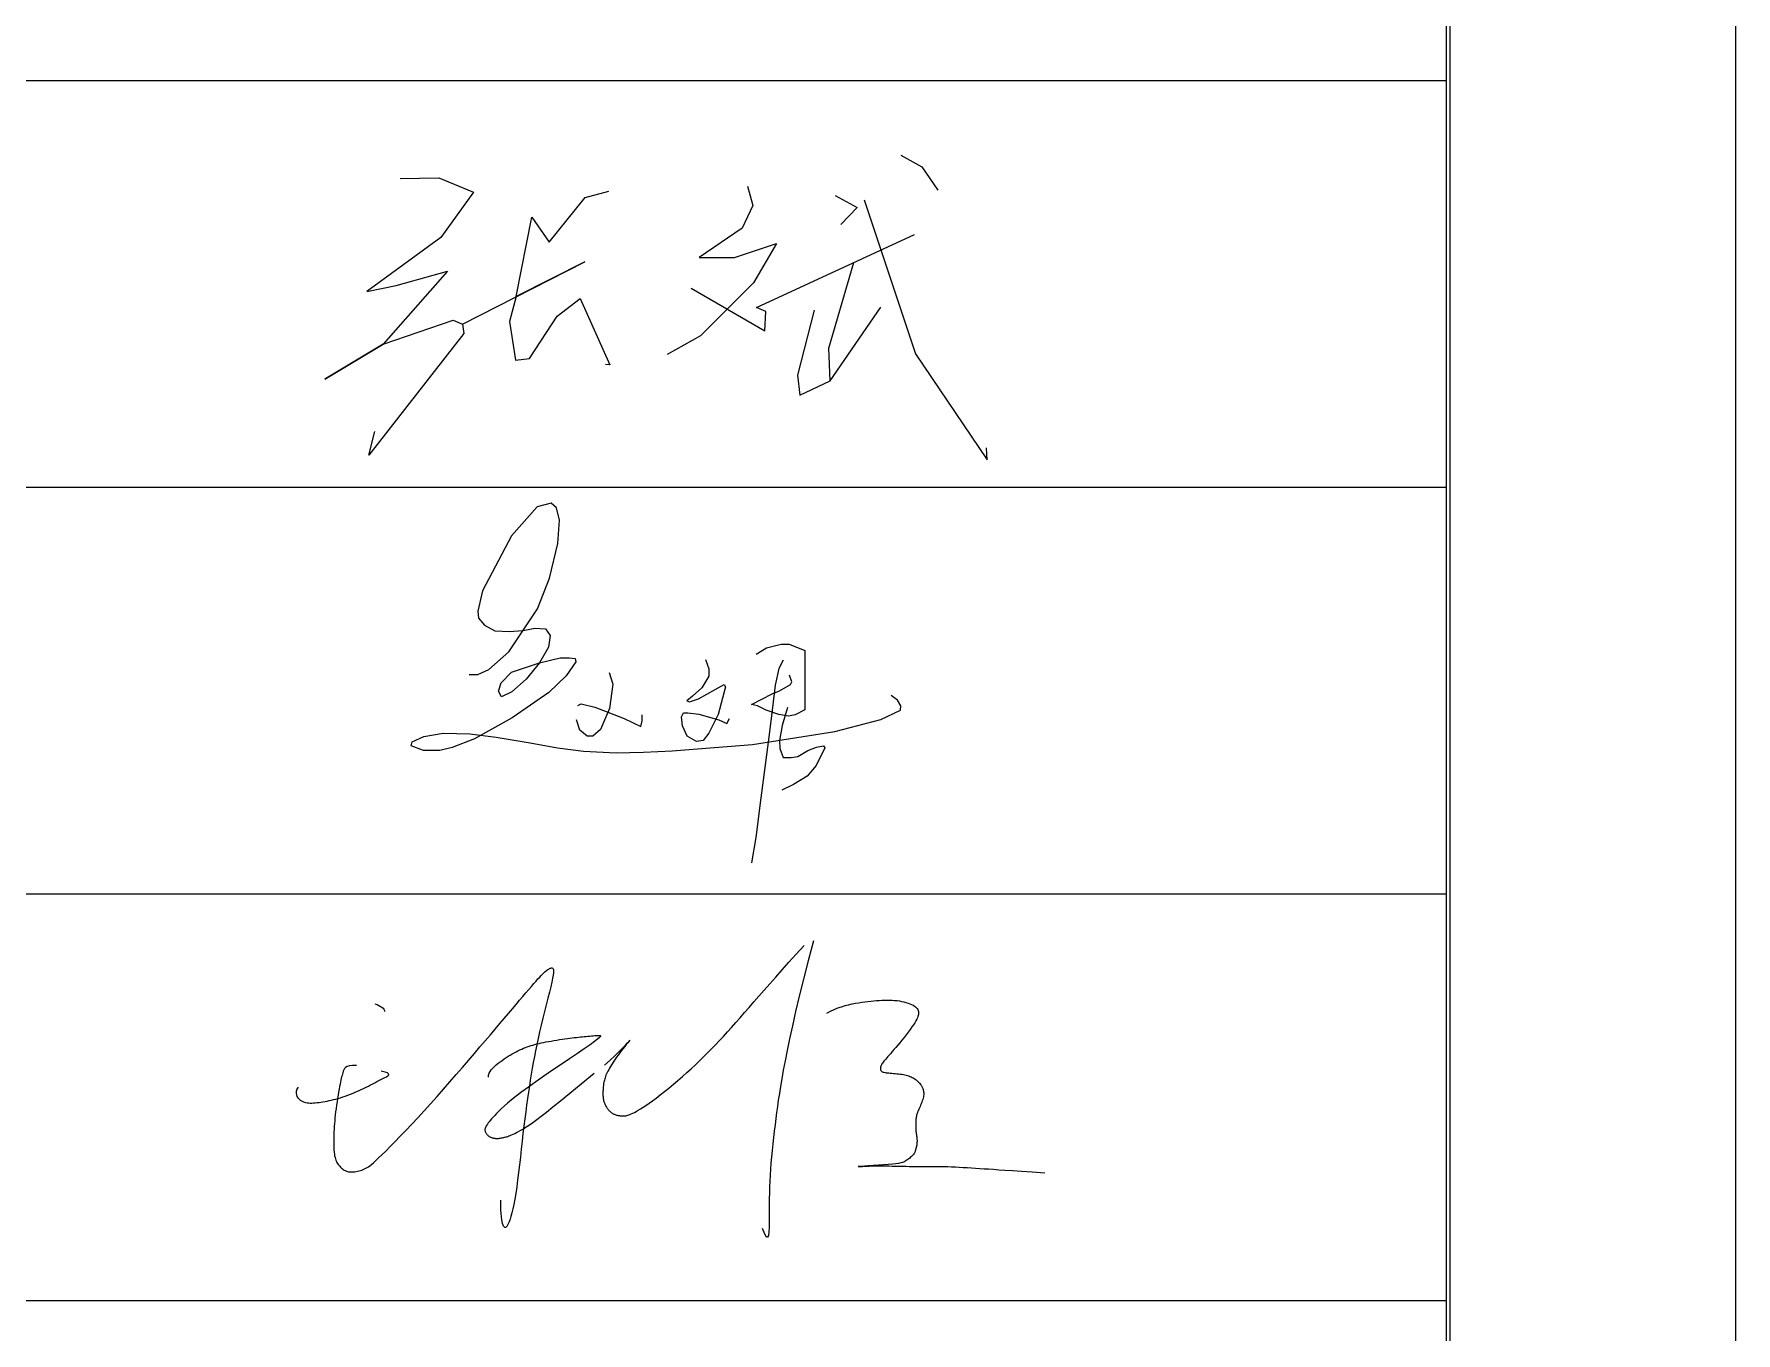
# Model space of a CAD drawing. Header units: millimetres. Extents: x 60 to 14975, y 125 to 10625.
# Drawn here: x 14236 to 14975, y 2758 to 3322 of the extents above; entities that cross this region are included whole.
import ezdxf

# ---------------------------------------------------------------- set-up
doc = ezdxf.new("R2010")
doc.units = ezdxf.units.MM
doc.linetypes.add('XKITLINE00', pattern=[0])
doc.layers.add('DrawingSheet', color=5, linetype='Continuous', lineweight=0)
doc.layers.add('OtherObjectType', color=1, linetype='Continuous', lineweight=0)

# ---------------------------------------------------------------- blocks, each defined once
blk = doc.blocks.new('*A3')
at = {"layer": 'DrawingSheet', "color": 5, "linetype": 'XKITLINE00', "lineweight": 0}
blk.add_line((14975, 125), (14975, 10625), dxfattribs=at)
blk = doc.blocks.new('*A5')
at = {"layer": 'OtherObjectType', "color": 7, "linetype": 'XKITLINE00', "lineweight": 0}
for p, q in [((14975, 125), (14975, 10625)), ((14849.23, 10507.44), (14849.23, 240)), ((14850.77, 10508.72), (14850.77, 241.28)), ((13497.5, 3302.26), (14849.23, 3302.26)), ((14612.43, 3269.72), (14621.66, 3264.78)), ((14395.22, 3259.68), (14412.03, 3259.92)), ((14412.03, 3259.92), (14426.96, 3253.71)), ((14621.66, 3264.78), (14628.63, 3254.59)), ((14426.96, 3253.71), (14412.79, 3234)), ((14459.88, 3232.05), (14475.5, 3251.46)), ((14475.5, 3251.46), (14485.79, 3254.17)), ((14545.89, 3256.3), (14548.23, 3247.85)), ((14584.05, 3252.3), (14593.56, 3247.03)), ((14548.23, 3247.85), (14543.59, 3238.11)), ((14593.56, 3247.03), (14586.49, 3239.63)), ((14596.57, 3250.39), (14618.88, 3183.46)), ((14445.57, 3208.35), (14452.28, 3242.9)), ((14452.28, 3242.9), (14459.88, 3232.05)), ((14543.59, 3238.11), (14525.03, 3225.37)), ((14412.79, 3234), (14380.77, 3210.58)), ((14540.35, 3225.38), (14558.56, 3231.44)), ((14558.56, 3231.44), (14548.49, 3214.29)), ((14549.78, 3203.63), (14618.4, 3235.37)), ((14422.25, 3196.45), (14475.31, 3223.53)), ((14475.31, 3223.53), (14445.57, 3208.35)), ((14525.03, 3225.37), (14540.35, 3225.38)), ((14581.18, 3185.94), (14592.13, 3223.22)), ((14415.7, 3219.45), (14387.73, 3187.71)), ((14393.49, 3213.12), (14415.7, 3219.45)), ((14415.7, 3219.45), (14415.7, 3219.45)), ((14548.49, 3214.29), (14525.51, 3191.28)), ((14380.77, 3210.58), (14393.49, 3213.12)), ((14445.57, 3208.35), (14442.69, 3197.55)), ((14463.27, 3199.84), (14473.32, 3207.56)), ((14473.32, 3207.56), (14486.2, 3178.75)), ((14521.52, 3212.08), (14553.45, 3193.52)), ((14451.26, 3181.55), (14463.27, 3199.84)), ((14553.91, 3201.91), (14549.78, 3203.63)), ((14553.45, 3193.52), (14553.91, 3201.91)), ((14574.89, 3202.42), (14567.58, 3174.22)), ((14581.76, 3171.84), (14603.83, 3203.8)), ((14422.83, 3192.29), (14381.56, 3139.48)), ((14387.73, 3187.71), (14418.16, 3198.15)), ((14418.16, 3198.15), (14422.25, 3196.45)), ((14422.25, 3196.45), (14422.83, 3192.29)), ((14442.69, 3197.55), (14445.18, 3180.77)), ((14387.73, 3187.71), (14362.5, 3172.48)), ((14362.5, 3172.48), (14387.73, 3187.71)), ((14525.51, 3191.28), (14511.06, 3183.21)), ((14581.76, 3171.84), (14581.18, 3185.94)), ((14445.18, 3180.77), (14451.26, 3181.55)), ((14486.2, 3178.75), (14484.28, 3178.93)), ((14618.88, 3183.46), (14650, 3137.5)), ((14567.58, 3174.22), (14568.67, 3165.62)), ((14568.67, 3165.62), (14581.76, 3171.84)), ((14381.56, 3139.48), (14384.12, 3149.75)), ((14650, 3137.5), (14649.65, 3142.71)), ((13497.5, 3125.68), (14849.23, 3125.68)), ((14460.77, 3118.74), (14454.67, 3117.14)), ((14463.04, 3116.7), (14460.77, 3118.74)), ((14454.67, 3117.14), (14443.57, 3104.45)), ((14464.34, 3111.35), (14463.04, 3116.7)), ((14463.65, 3101.21), (14464.34, 3111.35)), ((14443.57, 3104.45), (14430.91, 3080.66)), ((14460.02, 3086.07), (14463.65, 3101.21)), ((14430.91, 3080.66), (14428.9, 3071.79)), ((14454.74, 3072.79), (14460.02, 3086.07)), ((14428.9, 3071.79), (14429.15, 3068.7)), ((14429.15, 3068.7), (14431.82, 3065.72)), ((14442.41, 3054.1), (14454.74, 3072.79)), ((14431.82, 3065.72), (14436.32, 3063.32)), ((14436.32, 3063.32), (14442.52, 3062.99)), ((14442.52, 3062.99), (14448.57, 3063.45)), ((14448.57, 3063.45), (14453.66, 3064.44)), ((14453.66, 3064.44), (14458.19, 3064.12)), ((14458.19, 3064.12), (14460.31, 3061.3)), ((14460.31, 3061.3), (14459.6, 3056.11)), ((14433.71, 3046.44), (14442.41, 3054.1)), ((14459.6, 3056.11), (14455.63, 3049.44)), ((14455.63, 3049.44), (14464.59, 3051.53)), ((14464.59, 3051.53), (14468.48, 3051.53)), ((14468.48, 3051.53), (14471.1, 3051.26)), ((14471.1, 3051.26), (14471.37, 3049.78)), ((14549.7, 3053.19), (14554.24, 3055.89)), ((14554.24, 3055.89), (14560.49, 3057.5)), ((14560.49, 3057.5), (14564.02, 3057.5)), ((14564.02, 3057.5), (14570.8, 3054.67)), ((14570.8, 3054.67), (14570.8, 3028.9)), ((14425.11, 3044.27), (14428.84, 3044.37)), ((14428.84, 3044.37), (14433.71, 3046.44)), ((14439.02, 3040.68), (14443.48, 3045.39)), ((14443.48, 3045.39), (14455.63, 3049.44)), ((14455.63, 3049.44), (14449.83, 3042.35)), ((14467.21, 3043.66), (14459.72, 3036.51)), ((14471.37, 3049.78), (14467.21, 3043.66)), ((14485.84, 3045.12), (14487.52, 3040.17)), ((14527.66, 3050.81), (14529.21, 3046.72)), ((14529.21, 3046.72), (14529.21, 3043.52)), ((14559.58, 3046.93), (14557.99, 3039.67)), ((14561.43, 3050.52), (14559.58, 3046.93)), ((14565.18, 3041.15), (14564.2, 3043.98)), ((14437.84, 3037.03), (14439.02, 3040.68)), ((14439.1, 3034.62), (14437.84, 3037.03)), ((14443.65, 3036.76), (14439.1, 3034.62)), ((14449.83, 3042.35), (14443.65, 3036.76)), ((14459.72, 3036.51), (14443.74, 3025.56)), ((14487.52, 3040.17), (14486.05, 3029.49)), ((14526.1, 3038.57), (14522.05, 3034.85)), ((14524.67, 3033.8), (14531.84, 3037.74)), ((14529.21, 3043.52), (14526.1, 3038.57)), ((14531.84, 3037.74), (14535.83, 3039.95)), ((14536.46, 3038.93), (14533.27, 3026.9)), ((14535.83, 3039.95), (14536.46, 3038.93)), ((14557.99, 3039.67), (14556.19, 3025.23)), ((14556.59, 3035.95), (14559.88, 3037.25)), ((14559.88, 3037.25), (14564.67, 3039.97)), ((14564.67, 3039.97), (14565.18, 3041.15)), ((14472.27, 3030.84), (14473.78, 3031.52)), ((14473.78, 3031.52), (14479.62, 3030.2)), ((14479.62, 3030.2), (14485.37, 3027.93)), ((14486.05, 3029.49), (14482.1, 3020.48)), ((14522.05, 3034.85), (14519.64, 3032.92)), ((14519.64, 3032.92), (14520.73, 3032.44)), ((14520.73, 3032.44), (14524.67, 3033.8)), ((14547.72, 3031.24), (14556.59, 3035.95)), ((14550.33, 3030.72), (14547.72, 3031.24)), ((14553.98, 3028.87), (14550.33, 3030.72)), ((14563.3, 3030.04), (14561.03, 3022.22)), ((14570.8, 3028.9), (14566.6, 3026.78)), ((14611.05, 3033.13), (14608.23, 3035.17)), ((14612.5, 3030.76), (14611.05, 3033.13)), ((14612.29, 3028.83), (14612.5, 3030.76)), ((14443.74, 3025.56), (14427.51, 3016.41)), ((14473.11, 3020.12), (14471.73, 3024.62)), ((14485.37, 3027.93), (14492.35, 3025.26)), ((14492.35, 3025.26), (14499.62, 3021.79)), ((14499.62, 3021.79), (14500.16, 3024.18)), ((14500.16, 3024.18), (14500.16, 3026.77)), ((14517.35, 3026), (14518.2, 3027.71)), ((14517.66, 3022.08), (14517.35, 3026)), ((14519.82, 3017.58), (14517.66, 3022.08)), ((14518.2, 3027.71), (14520.03, 3027.71)), ((14520.03, 3027.71), (14524.75, 3027.1)), ((14524.75, 3027.1), (14533.53, 3024.64)), ((14533.27, 3026.9), (14529.21, 3018.79)), ((14533.53, 3024.64), (14537.03, 3023.05)), ((14537.03, 3023.05), (14538.1, 3025.19)), ((14559.6, 3027.01), (14553.98, 3028.87)), ((14556.19, 3025.23), (14554.94, 3014.89)), ((14563.72, 3026.24), (14559.6, 3027.01)), ((14561.03, 3022.22), (14559.88, 3015.67)), ((14566.6, 3026.78), (14563.72, 3026.24)), ((14583.8, 3019.52), (14603.75, 3024.74)), ((14603.75, 3024.74), (14612.29, 3028.83)), ((14400, 3013.4), (14400.37, 3015.08)), ((14400.37, 3015.08), (14405.42, 3017.38)), ((14405.42, 3017.38), (14413.84, 3018.87)), ((14413.84, 3018.87), (14425.4, 3018.56)), ((14427.51, 3016.41), (14417.71, 3012.58)), ((14425.4, 3018.56), (14436.91, 3017.09)), ((14436.91, 3017.09), (14451.6, 3014.71)), ((14451.6, 3014.71), (14463.42, 3012.41)), ((14476.3, 3017.57), (14473.11, 3020.12)), ((14478.82, 3017.57), (14476.3, 3017.57)), ((14482.1, 3020.48), (14478.82, 3017.57)), ((14523.75, 3015.17), (14519.82, 3017.58)), ((14526.76, 3015.7), (14523.75, 3015.17)), ((14529.21, 3018.79), (14526.76, 3015.7)), ((14548.05, 3013.86), (14583.8, 3019.52)), ((14554.94, 3014.89), (14551.8, 2990.73)), ((14559.88, 3015.67), (14559.99, 3012.12)), ((14405.31, 3011.37), (14400, 3013.4)), ((14412.35, 3011.37), (14405.31, 3011.37)), ((14417.71, 3012.58), (14412.35, 3011.37)), ((14463.42, 3012.41), (14474.81, 3011.08)), ((14474.81, 3011.08), (14488.9, 3010.35)), ((14488.9, 3010.35), (14500.75, 3010.64)), ((14500.75, 3010.64), (14513.25, 3011.13)), ((14513.25, 3011.13), (14548.05, 3013.86)), ((14559.99, 3012.12), (14561.42, 3008.28)), ((14561.42, 3008.28), (14564.87, 3008.28)), ((14564.87, 3008.28), (14567.86, 3008.65)), ((14567.86, 3008.65), (14572.14, 3011.34)), ((14572.14, 3011.34), (14575.96, 3012.83)), ((14579.47, 3012.5), (14575.73, 3004.78)), ((14575.96, 3012.83), (14578.97, 3013.32)), ((14578.97, 3013.32), (14579.47, 3012.5)), ((14571.78, 3000.17), (14565.91, 2996.55)), ((14575.73, 3004.78), (14571.78, 3000.17)), ((14565.91, 2996.55), (14560.83, 2994.06)), ((14551.8, 2990.73), (14549.52, 2973.6)), ((14549.52, 2973.6), (14547.63, 2962.5)), ((13497.5, 2949.11), (14849.23, 2949.11)), ((14567.13, 2922.89), (14570.6, 2926.67)), ((14574.54, 2928.7), (14572.25, 2920.05)), ((14560.95, 2916.06), (14563.92, 2919.36)), ((14563.92, 2919.36), (14567.13, 2922.89)), ((14572.25, 2920.05), (14570.22, 2912.06)), ((14453.2, 2910.12), (14454.14, 2911.19)), ((14454.14, 2911.19), (14454.98, 2912.13)), ((14454.98, 2912.13), (14455.73, 2912.94)), ((14455.73, 2912.94), (14456.41, 2913.65)), ((14456.41, 2913.65), (14457.01, 2914.25)), ((14457.01, 2914.25), (14457.55, 2914.77)), ((14457.55, 2914.77), (14458.04, 2915.21)), ((14458.04, 2915.21), (14458.49, 2915.59)), ((14458.49, 2915.59), (14458.9, 2915.91)), ((14458.9, 2915.91), (14459.28, 2916.19)), ((14459.28, 2916.19), (14459.64, 2916.43)), ((14459.64, 2916.43), (14459.97, 2916.63)), ((14459.97, 2916.63), (14460.27, 2916.78)), ((14460.27, 2916.78), (14460.56, 2916.87)), ((14460.98, 2910.78), (14460.52, 2908.74)), ((14460.56, 2916.87), (14460.81, 2916.92)), ((14460.81, 2916.92), (14461.05, 2916.91)), ((14461.32, 2912.45), (14460.98, 2910.78)), ((14461.05, 2916.91), (14461.25, 2916.85)), ((14461.25, 2916.85), (14461.43, 2916.72)), ((14461.54, 2913.78), (14461.32, 2912.45)), ((14461.43, 2916.72), (14461.58, 2916.49)), ((14461.67, 2914.81), (14461.54, 2913.78)), ((14461.58, 2916.49), (14461.68, 2916.13)), ((14461.71, 2915.58), (14461.67, 2914.81)), ((14461.68, 2916.13), (14461.71, 2915.58)), ((14555.6, 2910.04), (14558.18, 2912.96)), ((14558.18, 2912.96), (14560.95, 2916.06)), ((14570.22, 2912.06), (14568.41, 2904.7)), ((14447.04, 2902.88), (14448.46, 2904.57)), ((14448.46, 2904.57), (14449.79, 2906.14)), ((14449.79, 2906.14), (14451.02, 2907.6)), ((14451.02, 2907.6), (14452.16, 2908.92)), ((14452.16, 2908.92), (14453.2, 2910.12)), ((14459.32, 2903.77), (14458.62, 2900.97)), ((14459.96, 2906.38), (14459.32, 2903.77)), ((14460.52, 2908.74), (14459.96, 2906.38)), ((14548.72, 2902.18), (14550.89, 2904.67)), ((14550.89, 2904.67), (14553.18, 2907.29)), ((14553.18, 2907.29), (14555.6, 2910.04)), ((14568.41, 2904.7), (14566.82, 2897.96)), ((14384.24, 2901.3), (14385.14, 2900.99)), ((14385.14, 2900.99), (14385.95, 2900.64)), ((14385.95, 2900.64), (14386.66, 2900.25)), ((14386.66, 2900.25), (14387.26, 2899.84)), ((14387.26, 2899.84), (14387.74, 2899.4)), ((14387.74, 2899.4), (14388.1, 2898.96)), ((14388.1, 2898.96), (14388.32, 2898.51)), ((14388.32, 2898.51), (14388.4, 2898.07)), ((14440.37, 2895.01), (14442.19, 2897.14)), ((14442.19, 2897.14), (14443.9, 2899.16)), ((14443.9, 2899.16), (14445.52, 2901.08)), ((14445.52, 2901.08), (14447.04, 2902.88)), ((14457.89, 2898.04), (14457.15, 2895.05)), ((14458.62, 2900.97), (14457.89, 2898.04)), ((14542.71, 2895.3), (14544.64, 2897.51)), ((14544.64, 2897.51), (14546.64, 2899.8)), ((14546.64, 2899.8), (14548.72, 2902.18)), ((14566.82, 2897.96), (14565.43, 2891.8)), ((14580.34, 2897.23), (14581.96, 2898.12)), ((14581.96, 2898.12), (14583.57, 2898.89)), ((14583.57, 2898.89), (14585.17, 2899.54)), ((14585.17, 2899.54), (14586.75, 2900.09)), ((14586.75, 2900.09), (14588.3, 2900.56)), ((14588.3, 2900.56), (14589.83, 2900.95)), ((14589.83, 2900.95), (14591.32, 2901.28)), ((14591.32, 2901.28), (14592.78, 2901.57)), ((14592.78, 2901.57), (14594.2, 2901.82)), ((14594.2, 2901.82), (14595.58, 2902.04)), ((14595.58, 2902.04), (14596.92, 2902.23)), ((14596.92, 2902.23), (14598.23, 2902.4)), ((14598.23, 2902.4), (14599.5, 2902.54)), ((14599.5, 2902.54), (14600.75, 2902.66)), ((14600.75, 2902.66), (14601.96, 2902.75)), ((14601.96, 2902.75), (14603.15, 2902.83)), ((14603.15, 2902.83), (14604.32, 2902.89)), ((14604.32, 2902.89), (14605.46, 2902.93)), ((14605.46, 2902.93), (14606.58, 2902.95)), ((14606.58, 2902.95), (14607.68, 2902.94)), ((14607.68, 2902.94), (14608.75, 2902.9)), ((14608.75, 2902.9), (14609.81, 2902.83)), ((14609.81, 2902.83), (14610.84, 2902.73)), ((14610.84, 2902.73), (14611.85, 2902.6)), ((14611.85, 2902.6), (14612.85, 2902.42)), ((14612.85, 2902.42), (14613.81, 2902.21)), ((14613.81, 2902.21), (14614.73, 2901.97)), ((14614.73, 2901.97), (14615.61, 2901.69)), ((14615.61, 2901.69), (14616.42, 2901.4)), ((14616.42, 2901.4), (14617.17, 2901.08)), ((14617.17, 2901.08), (14617.84, 2900.74)), ((14617.84, 2900.74), (14618.42, 2900.39)), ((14618.42, 2900.39), (14618.91, 2900.03)), ((14618.91, 2900.03), (14619.3, 2899.65)), ((14619.3, 2899.65), (14619.61, 2899.27)), ((14619.61, 2899.27), (14619.85, 2898.87)), ((14619.85, 2898.87), (14620.01, 2898.47)), ((14620.06, 2896.28), (14619.92, 2895.77)), ((14620.01, 2898.47), (14620.12, 2898.05)), ((14620.14, 2896.75), (14620.06, 2896.28)), ((14620.12, 2898.05), (14620.17, 2897.63)), ((14620.18, 2897.19), (14620.14, 2896.75)), ((14620.17, 2897.63), (14620.18, 2897.19)), ((14434.34, 2887.92), (14436.45, 2890.4)), ((14436.45, 2890.4), (14438.46, 2892.76)), ((14438.46, 2892.76), (14440.37, 2895.01)), ((14455.72, 2889.13), (14455.08, 2886.31)), ((14456.42, 2892.06), (14455.72, 2889.13)), ((14457.15, 2895.05), (14456.42, 2892.06)), ((14535.48, 2887.22), (14537.23, 2889.15)), ((14537.23, 2889.15), (14539.01, 2891.13)), ((14539.01, 2891.13), (14540.83, 2893.18)), ((14540.83, 2893.18), (14542.71, 2895.3)), ((14565.43, 2891.8), (14564.22, 2886.19)), ((14615.72, 2889.09), (14614.82, 2887.92)), ((14616.56, 2890.23), (14615.72, 2889.09)), ((14617.33, 2891.29), (14616.56, 2890.23)), ((14618.01, 2892.27), (14617.33, 2891.29)), ((14618.58, 2893.15), (14618.01, 2892.27)), ((14619.05, 2893.92), (14618.58, 2893.15)), ((14619.42, 2894.61), (14619.05, 2893.92)), ((14619.71, 2895.22), (14619.42, 2894.61)), ((14619.92, 2895.77), (14619.71, 2895.22)), ((14427.37, 2879.77), (14429.8, 2882.61)), ((14429.8, 2882.61), (14432.12, 2885.33)), ((14432.12, 2885.33), (14434.34, 2887.92)), ((14446.31, 2880.93), (14447.13, 2881.33)), ((14447.13, 2881.33), (14447.94, 2881.69)), ((14447.94, 2881.69), (14448.75, 2882.04)), ((14448.75, 2882.04), (14449.55, 2882.36)), ((14449.55, 2882.36), (14450.36, 2882.66)), ((14450.36, 2882.66), (14451.17, 2882.95)), ((14451.17, 2882.95), (14451.98, 2883.21)), ((14451.98, 2883.21), (14452.81, 2883.46)), ((14452.81, 2883.46), (14453.66, 2883.7)), ((14453.66, 2883.7), (14454.53, 2883.93)), ((14454.49, 2883.6), (14453.95, 2880.97)), ((14455.08, 2886.31), (14454.49, 2883.6)), ((14454.53, 2883.93), (14455.44, 2884.15)), ((14455.44, 2884.15), (14456.39, 2884.36)), ((14456.39, 2884.36), (14457.39, 2884.57)), ((14457.39, 2884.57), (14458.44, 2884.78)), ((14458.44, 2884.78), (14459.55, 2884.99)), ((14459.55, 2884.99), (14460.71, 2885.19)), ((14460.71, 2885.19), (14461.9, 2885.4)), ((14461.9, 2885.4), (14463.11, 2885.59)), ((14463.11, 2885.59), (14464.31, 2885.78)), ((14464.31, 2885.78), (14465.5, 2885.96)), ((14465.5, 2885.96), (14466.66, 2886.13)), ((14466.66, 2886.13), (14467.77, 2886.28)), ((14467.77, 2886.28), (14468.82, 2886.42)), ((14468.82, 2886.42), (14469.81, 2886.55)), ((14469.81, 2886.55), (14470.76, 2886.66)), ((14470.76, 2886.66), (14471.66, 2886.76)), ((14471.66, 2886.76), (14472.53, 2886.85)), ((14475.11, 2881.81), (14472.09, 2879.75)), ((14472.53, 2886.85), (14473.38, 2886.94)), ((14473.38, 2886.94), (14474.21, 2887.02)), ((14474.21, 2887.02), (14475.03, 2887.1)), ((14475.03, 2887.1), (14475.85, 2887.18)), ((14477.63, 2883.55), (14475.11, 2881.81)), ((14475.85, 2887.18), (14476.65, 2887.26)), ((14476.65, 2887.26), (14477.44, 2887.33)), ((14477.44, 2887.33), (14478.21, 2887.4)), ((14479.53, 2884.93), (14477.63, 2883.55)), ((14478.21, 2887.4), (14478.95, 2887.47)), ((14478.95, 2887.47), (14479.66, 2887.53)), ((14480.86, 2885.97), (14479.53, 2884.93)), ((14479.66, 2887.53), (14480.33, 2887.58)), ((14480.33, 2887.58), (14480.95, 2887.63)), ((14481.69, 2886.71), (14480.86, 2885.97)), ((14480.95, 2887.63), (14481.5, 2887.65)), ((14481.5, 2887.65), (14481.92, 2887.62)), ((14482.09, 2887.2), (14481.69, 2886.71)), ((14481.92, 2887.62), (14482.15, 2887.48)), ((14482.15, 2887.48), (14482.09, 2887.2)), ((14490.24, 2880.61), (14491.74, 2882.11)), ((14491.91, 2881.89), (14491.17, 2880.96)), ((14491.74, 2882.11), (14492.95, 2883.36)), ((14492.65, 2882.8), (14491.91, 2881.89)), ((14493.34, 2883.64), (14492.65, 2882.8)), ((14492.95, 2883.36), (14493.86, 2884.34)), ((14493.95, 2884.38), (14493.34, 2883.64)), ((14493.86, 2884.34), (14494.49, 2885.03)), ((14494.45, 2884.96), (14493.95, 2884.38)), ((14494.78, 2885.36), (14494.45, 2884.96)), ((14494.49, 2885.03), (14494.84, 2885.43)), ((14494.93, 2885.53), (14494.78, 2885.36)), ((14494.84, 2885.43), (14494.93, 2885.53)), ((14528.6, 2880), (14530.32, 2881.75)), ((14530.32, 2881.75), (14532.03, 2883.53)), ((14532.03, 2883.53), (14533.75, 2885.35)), ((14533.75, 2885.35), (14535.48, 2887.22)), ((14563.17, 2881.13), (14562.26, 2876.56)), ((14564.22, 2886.19), (14563.17, 2881.13)), ((14609.53, 2881.44), (14608.79, 2880.6)), ((14610.31, 2882.36), (14609.53, 2881.44)), ((14611.15, 2883.35), (14610.31, 2882.36)), ((14612.04, 2884.43), (14611.15, 2883.35)), ((14612.96, 2885.57), (14612.04, 2884.43)), ((14613.9, 2886.74), (14612.96, 2885.57)), ((14614.82, 2887.92), (14613.9, 2886.74)), ((14371.5, 2873.74), (14371, 2873.25)), ((14372.22, 2874.15), (14371.5, 2873.74)), ((14373.2, 2874.42), (14372.22, 2874.15)), ((14374.51, 2874.55), (14373.2, 2874.42)), ((14376.19, 2874.5), (14374.51, 2874.55)), ((14419.51, 2870.61), (14422.21, 2873.74)), ((14422.21, 2873.74), (14424.83, 2876.8)), ((14424.83, 2876.8), (14427.37, 2879.77)), ((14435.34, 2873.47), (14436.06, 2874.18)), ((14436.06, 2874.18), (14436.84, 2874.86)), ((14436.84, 2874.86), (14437.67, 2875.53)), ((14437.67, 2875.53), (14438.51, 2876.18)), ((14438.51, 2876.18), (14439.38, 2876.8)), ((14439.38, 2876.8), (14440.25, 2877.41)), ((14440.25, 2877.41), (14441.14, 2877.99)), ((14441.14, 2877.99), (14442.02, 2878.55)), ((14442.02, 2878.55), (14442.9, 2879.08)), ((14442.9, 2879.08), (14443.77, 2879.59)), ((14443.77, 2879.59), (14444.63, 2880.06)), ((14444.63, 2880.06), (14445.48, 2880.51)), ((14445.48, 2880.51), (14446.31, 2880.93)), ((14452.96, 2875.86), (14452.51, 2873.34)), ((14453.44, 2878.4), (14452.96, 2875.86)), ((14453.95, 2880.97), (14453.44, 2878.4)), ((14465.05, 2875), (14461.31, 2872.47)), ((14468.69, 2877.45), (14465.05, 2875)), ((14472.09, 2879.75), (14468.69, 2877.45)), ((14483.89, 2874.69), (14486.32, 2876.88)), ((14486.5, 2874.15), (14486.08, 2873.43)), ((14486.32, 2876.88), (14488.44, 2878.86)), ((14486.95, 2874.9), (14486.5, 2874.15)), ((14487.45, 2875.69), (14486.95, 2874.9)), ((14487.98, 2876.5), (14487.45, 2875.69)), ((14488.54, 2877.35), (14487.98, 2876.5)), ((14488.44, 2878.86), (14490.24, 2880.61)), ((14489.15, 2878.22), (14488.54, 2877.35)), ((14489.79, 2879.11), (14489.15, 2878.22)), ((14490.46, 2880.03), (14489.79, 2879.11)), ((14491.17, 2880.96), (14490.46, 2880.03)), ((14521.5, 2873.16), (14523.32, 2874.86)), ((14523.32, 2874.86), (14525.11, 2876.56)), ((14525.11, 2876.56), (14526.87, 2878.27)), ((14526.87, 2878.27), (14528.6, 2880)), ((14562.26, 2876.56), (14561.49, 2872.47)), ((14603.72, 2873.91), (14603.66, 2873.59)), ((14603.82, 2874.24), (14603.72, 2873.91)), ((14603.96, 2874.56), (14603.82, 2874.24)), ((14604.12, 2874.9), (14603.96, 2874.56)), ((14604.31, 2875.24), (14604.12, 2874.9)), ((14604.55, 2875.61), (14604.31, 2875.24)), ((14604.83, 2875.99), (14604.55, 2875.61)), ((14605.14, 2876.41), (14604.83, 2875.99)), ((14605.51, 2876.86), (14605.14, 2876.41)), ((14605.93, 2877.35), (14605.51, 2876.86)), ((14606.39, 2877.89), (14605.93, 2877.35)), ((14606.92, 2878.48), (14606.39, 2877.89)), ((14607.49, 2879.12), (14606.92, 2878.48)), ((14608.12, 2879.83), (14607.49, 2879.12)), ((14608.79, 2880.6), (14608.12, 2879.83)), ((14369.07, 2866.44), (14368.87, 2865.41)), ((14369.26, 2867.35), (14369.07, 2866.44)), ((14369.44, 2868.17), (14369.26, 2867.35)), ((14369.61, 2868.9), (14369.44, 2868.17)), ((14369.77, 2869.58), (14369.61, 2868.9)), ((14369.93, 2870.22), (14369.77, 2869.58)), ((14370.09, 2870.84), (14369.93, 2870.22)), ((14370.25, 2871.45), (14370.09, 2870.84)), ((14370.43, 2872.07), (14370.25, 2871.45)), ((14370.66, 2872.68), (14370.43, 2872.07)), ((14371, 2873.25), (14370.66, 2872.68)), ((14382.36, 2866.15), (14383.29, 2866.63)), ((14383.29, 2866.63), (14384.19, 2867.1)), ((14384.19, 2867.1), (14385.06, 2867.56)), ((14385.06, 2867.56), (14385.92, 2868.01)), ((14385.92, 2868.01), (14386.78, 2868.45)), ((14386.78, 2868.45), (14387.64, 2868.88)), ((14388.64, 2871.7), (14386.96, 2872.09)), ((14387.64, 2868.88), (14388.5, 2869.3)), ((14388.5, 2869.3), (14389.27, 2869.71)), ((14389.68, 2871.31), (14388.64, 2871.7)), ((14389.27, 2869.71), (14389.87, 2870.12)), ((14390.16, 2870.92), (14389.68, 2871.31)), ((14389.87, 2870.12), (14390.19, 2870.52)), ((14390.19, 2870.52), (14390.16, 2870.92)), ((14413.99, 2864.24), (14416.77, 2867.43)), ((14416.77, 2867.43), (14419.51, 2870.61)), ((14433.53, 2869.57), (14433.58, 2870.4)), ((14433.58, 2870.4), (14433.81, 2871.21)), ((14433.81, 2871.21), (14434.19, 2871.99)), ((14434.19, 2871.99), (14434.71, 2872.74)), ((14434.71, 2872.74), (14435.34, 2873.47)), ((14454.06, 2867.5), (14450.83, 2865.22)), ((14451.66, 2868.24), (14451.25, 2865.61)), ((14452.08, 2870.8), (14451.66, 2868.24)), ((14452.51, 2873.34), (14452.08, 2870.8)), ((14457.6, 2869.95), (14454.06, 2867.5)), ((14461.31, 2872.47), (14457.6, 2869.95)), ((14468.85, 2862.58), (14473.68, 2866.55)), ((14473.68, 2866.55), (14479.41, 2871.28)), ((14483.5, 2866.78), (14483.43, 2866.3)), ((14483.59, 2867.26), (14483.5, 2866.78)), ((14483.69, 2867.74), (14483.59, 2867.26)), ((14483.81, 2868.23), (14483.69, 2867.74)), ((14483.95, 2868.73), (14483.81, 2868.23)), ((14484.11, 2869.25), (14483.95, 2868.73)), ((14484.3, 2869.78), (14484.11, 2869.25)), ((14484.52, 2870.33), (14484.3, 2869.78)), ((14484.77, 2870.89), (14484.52, 2870.33)), ((14485.04, 2871.49), (14484.77, 2870.89)), ((14485.36, 2872.11), (14485.04, 2871.49)), ((14485.7, 2872.75), (14485.36, 2872.11)), ((14486.08, 2873.43), (14485.7, 2872.75)), ((14511.83, 2864.77), (14513.77, 2866.39)), ((14513.77, 2866.39), (14515.74, 2868.06)), ((14515.74, 2868.06), (14517.7, 2869.76)), ((14517.7, 2869.76), (14519.62, 2871.46)), ((14519.62, 2871.46), (14521.5, 2873.16)), ((14560.82, 2868.79), (14560.25, 2865.46)), ((14561.49, 2872.47), (14560.82, 2868.79)), ((14603.66, 2873.59), (14603.63, 2873.28)), ((14603.63, 2873.28), (14603.64, 2872.99)), ((14603.64, 2872.99), (14603.69, 2872.71)), ((14603.69, 2872.71), (14603.8, 2872.45)), ((14603.8, 2872.45), (14603.96, 2872.22)), ((14603.96, 2872.22), (14604.18, 2872.02)), ((14604.18, 2872.02), (14604.45, 2871.86)), ((14604.45, 2871.86), (14604.79, 2871.72)), ((14604.79, 2871.72), (14605.18, 2871.61)), ((14605.18, 2871.61), (14605.63, 2871.52)), ((14605.63, 2871.52), (14606.13, 2871.44)), ((14606.13, 2871.44), (14606.68, 2871.38)), ((14606.68, 2871.38), (14607.27, 2871.32)), ((14607.27, 2871.32), (14607.91, 2871.27)), ((14607.91, 2871.27), (14608.59, 2871.21)), ((14608.59, 2871.21), (14609.3, 2871.15)), ((14609.3, 2871.15), (14610.03, 2871.08)), ((14610.03, 2871.08), (14610.77, 2871.01)), ((14610.77, 2871.01), (14611.51, 2870.93)), ((14611.51, 2870.93), (14612.24, 2870.84)), ((14612.24, 2870.84), (14612.94, 2870.74)), ((14612.94, 2870.74), (14613.62, 2870.62)), ((14613.62, 2870.62), (14614.25, 2870.5)), ((14614.25, 2870.5), (14614.84, 2870.36)), ((14614.84, 2870.36), (14615.4, 2870.2)), ((14615.4, 2870.2), (14615.93, 2870.03)), ((14615.93, 2870.03), (14616.44, 2869.84)), ((14616.44, 2869.84), (14616.92, 2869.63)), ((14616.92, 2869.63), (14617.38, 2869.4)), ((14617.38, 2869.4), (14617.83, 2869.15)), ((14617.83, 2869.15), (14618.27, 2868.89)), ((14618.27, 2868.89), (14618.7, 2868.6)), ((14618.7, 2868.6), (14619.11, 2868.3)), ((14619.11, 2868.3), (14619.5, 2867.99)), ((14619.5, 2867.99), (14619.87, 2867.67)), ((14619.87, 2867.67), (14620.21, 2867.35)), ((14620.21, 2867.35), (14620.53, 2867.02)), ((14620.53, 2867.02), (14620.81, 2866.7)), ((14620.81, 2866.7), (14621.06, 2866.38)), ((14621.06, 2866.38), (14621.28, 2866.07)), ((14350.08, 2863.34), (14350, 2862.53)), ((14350, 2862.53), (14350.11, 2861.78)), ((14350.39, 2864.23), (14350.08, 2863.34)), ((14350.11, 2861.78), (14350.39, 2861.11)), ((14350.97, 2865.18), (14350.39, 2864.23)), ((14350.39, 2861.11), (14350.78, 2860.51)), ((14350.78, 2860.51), (14351.27, 2859.99)), ((14351.27, 2859.99), (14351.8, 2859.54)), ((14351.8, 2859.54), (14352.35, 2859.18)), ((14352.35, 2859.18), (14352.92, 2858.88)), ((14361.66, 2858.82), (14362.55, 2858.98)), ((14362.55, 2858.98), (14363.45, 2859.15)), ((14363.45, 2859.15), (14364.36, 2859.34)), ((14364.36, 2859.34), (14365.29, 2859.54)), ((14365.29, 2859.54), (14366.23, 2859.77)), ((14366.23, 2859.77), (14367.2, 2860.01)), ((14367.2, 2860.01), (14368.19, 2860.29)), ((14367.98, 2860.25), (14367.76, 2858.8)), ((14368.21, 2861.65), (14367.98, 2860.25)), ((14368.19, 2860.29), (14369.22, 2860.59)), ((14368.44, 2863), (14368.21, 2861.65)), ((14368.66, 2864.26), (14368.44, 2863)), ((14368.87, 2865.41), (14368.66, 2864.26)), ((14369.22, 2860.59), (14370.27, 2860.92)), ((14370.27, 2860.92), (14371.35, 2861.29)), ((14371.35, 2861.29), (14372.47, 2861.7)), ((14372.47, 2861.7), (14373.62, 2862.15)), ((14373.62, 2862.15), (14374.78, 2862.62)), ((14374.78, 2862.62), (14375.94, 2863.11)), ((14375.94, 2863.11), (14377.09, 2863.61)), ((14377.09, 2863.61), (14378.23, 2864.13)), ((14378.23, 2864.13), (14379.33, 2864.64)), ((14379.33, 2864.64), (14380.39, 2865.16)), ((14380.39, 2865.16), (14381.4, 2865.66)), ((14381.4, 2865.66), (14382.36, 2866.15)), ((14408.39, 2857.93), (14411.19, 2861.07)), ((14411.19, 2861.07), (14413.99, 2864.24)), ((14443.53, 2859.67), (14441.78, 2858.2)), ((14445.59, 2861.31), (14443.53, 2859.67)), ((14448.01, 2863.16), (14445.59, 2861.31)), ((14450.83, 2865.22), (14448.01, 2863.16)), ((14450.44, 2860.17), (14450.04, 2857.33)), ((14450.84, 2862.93), (14450.44, 2860.17)), ((14451.25, 2865.61), (14450.84, 2862.93)), ((14461.45, 2856.58), (14464.81, 2859.29)), ((14464.81, 2859.29), (14468.85, 2862.58)), ((14483.2, 2863.39), (14483.19, 2862.91)), ((14483.19, 2862.91), (14483.19, 2862.43)), ((14483.19, 2862.43), (14483.19, 2861.96)), ((14483.19, 2861.96), (14483.21, 2861.5)), ((14483.22, 2863.88), (14483.2, 2863.39)), ((14483.21, 2861.5), (14483.24, 2861.05)), ((14483.25, 2864.37), (14483.22, 2863.88)), ((14483.24, 2861.05), (14483.29, 2860.62)), ((14483.28, 2864.86), (14483.25, 2864.37)), ((14483.33, 2865.35), (14483.28, 2864.86)), ((14483.29, 2860.62), (14483.34, 2860.19)), ((14483.37, 2865.83), (14483.33, 2865.35)), ((14483.34, 2860.19), (14483.41, 2859.78)), ((14483.43, 2866.3), (14483.37, 2865.83)), ((14483.41, 2859.78), (14483.49, 2859.38)), ((14483.49, 2859.38), (14483.58, 2858.99)), ((14483.58, 2858.99), (14483.7, 2858.61)), ((14503.22, 2858.14), (14504.71, 2859.21)), ((14504.71, 2859.21), (14506.34, 2860.43)), ((14506.34, 2860.43), (14508.08, 2861.77)), ((14508.08, 2861.77), (14509.92, 2863.23)), ((14509.92, 2863.23), (14511.83, 2864.77)), ((14559.32, 2859.55), (14558.94, 2856.83)), ((14559.76, 2862.4), (14559.32, 2859.55)), ((14560.25, 2865.46), (14559.76, 2862.4)), ((14621.28, 2866.07), (14621.47, 2865.76)), ((14621.47, 2865.76), (14621.63, 2865.45)), ((14621.79, 2859.21), (14621.57, 2858.6)), ((14621.63, 2865.45), (14621.78, 2865.14)), ((14621.78, 2865.14), (14621.91, 2864.83)), ((14622, 2859.81), (14621.79, 2859.21)), ((14621.91, 2864.83), (14622.02, 2864.51)), ((14622.17, 2860.39), (14622, 2859.81)), ((14622.02, 2864.51), (14622.13, 2864.18)), ((14622.13, 2864.18), (14622.23, 2863.85)), ((14622.31, 2860.94), (14622.17, 2860.39)), ((14622.23, 2863.85), (14622.31, 2863.5)), ((14622.31, 2863.5), (14622.38, 2863.14)), ((14622.39, 2861.45), (14622.31, 2860.94)), ((14622.38, 2863.14), (14622.43, 2862.76)), ((14622.44, 2861.92), (14622.39, 2861.45)), ((14622.43, 2862.76), (14622.45, 2862.35)), ((14622.45, 2862.35), (14622.44, 2861.92)), ((14352.92, 2858.88), (14353.51, 2858.65)), ((14353.51, 2858.65), (14354.12, 2858.48)), ((14354.12, 2858.48), (14354.75, 2858.37)), ((14354.75, 2858.37), (14355.4, 2858.3)), ((14355.4, 2858.3), (14356.09, 2858.27)), ((14356.09, 2858.27), (14356.8, 2858.27)), ((14356.8, 2858.27), (14357.54, 2858.31)), ((14357.54, 2858.31), (14358.32, 2858.36)), ((14358.32, 2858.36), (14359.12, 2858.45)), ((14359.12, 2858.45), (14359.95, 2858.55)), ((14359.95, 2858.55), (14360.79, 2858.68)), ((14360.79, 2858.68), (14361.66, 2858.82)), ((14366.86, 2851.83), (14366.75, 2850.57)), ((14367, 2853.13), (14366.86, 2851.83)), ((14367.16, 2854.49), (14367, 2853.13)), ((14367.34, 2855.9), (14367.16, 2854.49)), ((14367.54, 2857.35), (14367.34, 2855.9)), ((14367.76, 2858.8), (14367.54, 2857.35)), ((14400.23, 2849.06), (14402.89, 2851.9)), ((14402.89, 2851.9), (14405.62, 2854.87)), ((14405.62, 2854.87), (14408.39, 2857.93)), ((14435.51, 2852.11), (14434.87, 2851.4)), ((14436.24, 2852.89), (14435.51, 2852.11)), ((14437.06, 2853.74), (14436.24, 2852.89)), ((14437.99, 2854.69), (14437.06, 2853.74)), ((14439.05, 2855.73), (14437.99, 2854.69)), ((14440.31, 2856.89), (14439.05, 2855.73)), ((14441.78, 2858.2), (14440.31, 2856.89)), ((14449.65, 2854.4), (14449.26, 2851.38)), ((14450.04, 2857.33), (14449.65, 2854.4)), ((14454.44, 2851.1), (14456.37, 2852.57)), ((14456.37, 2852.57), (14458.68, 2854.37)), ((14458.68, 2854.37), (14461.45, 2856.58)), ((14483.7, 2858.61), (14483.82, 2858.24)), ((14483.82, 2858.24), (14483.97, 2857.88)), ((14483.97, 2857.88), (14484.12, 2857.53)), ((14484.12, 2857.53), (14484.29, 2857.19)), ((14484.29, 2857.19), (14484.48, 2856.85)), ((14484.48, 2856.85), (14484.68, 2856.53)), ((14484.68, 2856.53), (14484.88, 2856.22)), ((14484.88, 2856.22), (14485.1, 2855.92)), ((14485.1, 2855.92), (14485.33, 2855.63)), ((14485.33, 2855.63), (14485.56, 2855.35)), ((14485.56, 2855.35), (14485.8, 2855.08)), ((14485.8, 2855.08), (14486.04, 2854.83)), ((14486.04, 2854.83), (14486.29, 2854.59)), ((14486.29, 2854.59), (14486.55, 2854.37)), ((14486.55, 2854.37), (14486.81, 2854.16)), ((14486.81, 2854.16), (14487.08, 2853.97)), ((14487.08, 2853.97), (14487.35, 2853.79)), ((14487.35, 2853.79), (14487.62, 2853.63)), ((14487.62, 2853.63), (14487.9, 2853.49)), ((14487.9, 2853.49), (14488.19, 2853.37)), ((14488.19, 2853.37), (14488.47, 2853.26)), ((14488.47, 2853.26), (14488.77, 2853.16)), ((14488.77, 2853.16), (14489.07, 2853.07)), ((14489.07, 2853.07), (14489.38, 2852.99)), ((14489.38, 2852.99), (14489.7, 2852.92)), ((14489.7, 2852.92), (14490.03, 2852.85)), ((14490.03, 2852.85), (14490.36, 2852.79)), ((14490.36, 2852.79), (14490.7, 2852.74)), ((14490.7, 2852.74), (14491.04, 2852.7)), ((14491.04, 2852.7), (14491.39, 2852.67)), ((14491.39, 2852.67), (14491.75, 2852.65)), ((14491.75, 2852.65), (14492.1, 2852.65)), ((14492.1, 2852.65), (14492.45, 2852.67)), ((14492.45, 2852.67), (14492.81, 2852.71)), ((14492.81, 2852.71), (14493.17, 2852.77)), ((14493.17, 2852.77), (14493.56, 2852.86)), ((14493.56, 2852.86), (14493.97, 2852.99)), ((14493.97, 2852.99), (14494.43, 2853.15)), ((14494.43, 2853.15), (14494.93, 2853.35)), ((14494.93, 2853.35), (14495.49, 2853.59)), ((14495.49, 2853.59), (14496.12, 2853.88)), ((14496.12, 2853.88), (14496.84, 2854.23)), ((14496.84, 2854.23), (14497.64, 2854.65)), ((14497.64, 2854.65), (14498.53, 2855.14)), ((14498.53, 2855.14), (14499.53, 2855.73)), ((14499.53, 2855.73), (14500.64, 2856.41)), ((14500.64, 2856.41), (14501.87, 2857.21)), ((14501.87, 2857.21), (14503.22, 2858.14)), ((14558.58, 2854.18), (14558.23, 2851.53)), ((14558.94, 2856.83), (14558.58, 2854.18)), ((14619.09, 2851.73), (14619.05, 2851.32)), ((14619.15, 2852.14), (14619.09, 2851.73)), ((14619.23, 2852.54), (14619.15, 2852.14)), ((14619.33, 2852.95), (14619.23, 2852.54)), ((14619.45, 2853.37), (14619.33, 2852.95)), ((14619.59, 2853.79), (14619.45, 2853.37)), ((14619.75, 2854.23), (14619.59, 2853.79)), ((14619.93, 2854.69), (14619.75, 2854.23)), ((14620.13, 2855.16), (14619.93, 2854.69)), ((14620.34, 2855.67), (14620.13, 2855.16)), ((14620.57, 2856.21), (14620.34, 2855.67)), ((14620.82, 2856.78), (14620.57, 2856.21)), ((14621.07, 2857.37), (14620.82, 2856.78)), ((14621.32, 2857.98), (14621.07, 2857.37)), ((14621.57, 2858.6), (14621.32, 2857.98)), ((14366.41, 2844.63), (14366.38, 2843.46)), ((14366.45, 2845.8), (14366.41, 2844.63)), ((14366.5, 2846.97), (14366.45, 2845.8)), ((14366.57, 2848.15), (14366.5, 2846.97)), ((14366.65, 2849.34), (14366.57, 2848.15)), ((14366.75, 2850.57), (14366.65, 2849.34)), ((14395.21, 2843.82), (14397.66, 2846.35)), ((14397.66, 2846.35), (14400.23, 2849.06)), ((14431.99, 2846.98), (14431.97, 2846.7)), ((14431.97, 2846.7), (14431.97, 2846.42)), ((14431.97, 2846.42), (14432.02, 2846.16)), ((14432.06, 2847.28), (14431.99, 2846.98)), ((14432.02, 2846.16), (14432.09, 2845.9)), ((14432.16, 2847.59), (14432.06, 2847.28)), ((14432.09, 2845.9), (14432.19, 2845.64)), ((14432.31, 2847.94), (14432.16, 2847.59)), ((14432.19, 2845.64), (14432.32, 2845.39)), ((14432.51, 2848.31), (14432.31, 2847.94)), ((14432.32, 2845.39), (14432.46, 2845.15)), ((14432.46, 2845.15), (14432.63, 2844.92)), ((14432.75, 2848.71), (14432.51, 2848.31)), ((14432.63, 2844.92), (14432.81, 2844.69)), ((14433.05, 2849.15), (14432.75, 2848.71)), ((14432.81, 2844.69), (14433, 2844.48)), ((14433, 2844.48), (14433.21, 2844.28)), ((14433.4, 2849.63), (14433.05, 2849.15)), ((14433.21, 2844.28), (14433.42, 2844.1)), ((14433.82, 2850.17), (14433.4, 2849.63)), ((14434.31, 2850.75), (14433.82, 2850.17)), ((14434.87, 2851.4), (14434.31, 2850.75)), ((14442.93, 2844.17), (14443.53, 2844.41)), ((14443.53, 2844.41), (14444.19, 2844.69)), ((14444.19, 2844.69), (14444.91, 2845.03)), ((14444.91, 2845.03), (14445.71, 2845.43)), ((14445.71, 2845.43), (14446.6, 2845.9)), ((14446.6, 2845.9), (14447.59, 2846.46)), ((14447.59, 2846.46), (14448.69, 2847.13)), ((14448.49, 2845.01), (14448.11, 2841.66)), ((14448.88, 2848.25), (14448.49, 2845.01)), ((14448.69, 2847.13), (14449.91, 2847.91)), ((14449.26, 2851.38), (14448.88, 2848.25)), ((14449.91, 2847.91), (14451.26, 2848.82)), ((14451.26, 2848.82), (14452.76, 2849.88)), ((14452.76, 2849.88), (14454.44, 2851.1)), ((14557.54, 2846.08), (14557.21, 2843.29)), ((14557.89, 2848.83), (14557.54, 2846.08)), ((14558.23, 2851.53), (14557.89, 2848.83)), ((14619, 2850.5), (14618.99, 2850.08)), ((14618.99, 2850.08), (14618.99, 2849.66)), ((14618.99, 2849.66), (14618.99, 2849.23)), ((14618.99, 2849.23), (14618.99, 2848.8)), ((14618.99, 2848.8), (14618.99, 2848.35)), ((14618.99, 2848.35), (14619, 2847.91)), ((14619.02, 2850.91), (14619, 2850.5)), ((14619, 2847.91), (14619.01, 2847.45)), ((14619.01, 2847.45), (14619.02, 2846.99)), ((14619.05, 2851.32), (14619.02, 2850.91)), ((14619.02, 2846.99), (14619.05, 2846.52)), ((14619.05, 2846.52), (14619.08, 2846.04)), ((14619.08, 2846.04), (14619.13, 2845.55)), ((14619.13, 2845.55), (14619.19, 2845.05)), ((14619.19, 2845.05), (14619.25, 2844.55)), ((14619.25, 2844.55), (14619.32, 2844.04)), ((14366.36, 2842.3), (14366.35, 2841.16)), ((14366.35, 2841.16), (14366.36, 2840.04)), ((14366.38, 2843.46), (14366.36, 2842.3)), ((14366.36, 2840.04), (14366.39, 2838.97)), ((14366.39, 2838.97), (14366.44, 2837.96)), ((14366.44, 2837.96), (14366.51, 2837.01)), ((14366.51, 2837.01), (14366.61, 2836.14)), ((14387.24, 2835.79), (14388.91, 2837.43)), ((14388.91, 2837.43), (14390.81, 2839.33)), ((14390.81, 2839.33), (14392.92, 2841.47)), ((14392.92, 2841.47), (14395.21, 2843.82)), ((14433.42, 2844.1), (14433.64, 2843.93)), ((14433.64, 2843.93), (14433.86, 2843.78)), ((14433.86, 2843.78), (14434.1, 2843.64)), ((14434.1, 2843.64), (14434.34, 2843.51)), ((14434.34, 2843.51), (14434.59, 2843.4)), ((14434.59, 2843.4), (14434.85, 2843.3)), ((14434.85, 2843.3), (14435.11, 2843.21)), ((14435.11, 2843.21), (14435.39, 2843.13)), ((14435.39, 2843.13), (14435.67, 2843.06)), ((14435.67, 2843.06), (14435.96, 2843)), ((14435.96, 2843), (14436.26, 2842.95)), ((14436.26, 2842.95), (14436.56, 2842.92)), ((14436.56, 2842.92), (14436.87, 2842.9)), ((14436.87, 2842.9), (14437.18, 2842.89)), ((14437.18, 2842.89), (14437.5, 2842.9)), ((14437.5, 2842.9), (14437.82, 2842.92)), ((14437.82, 2842.92), (14438.14, 2842.95)), ((14438.14, 2842.95), (14438.46, 2842.99)), ((14438.46, 2842.99), (14438.79, 2843.04)), ((14438.79, 2843.04), (14439.13, 2843.11)), ((14439.13, 2843.11), (14439.48, 2843.18)), ((14439.48, 2843.18), (14439.84, 2843.26)), ((14439.84, 2843.26), (14440.21, 2843.34)), ((14440.21, 2843.34), (14440.59, 2843.43)), ((14440.59, 2843.43), (14441, 2843.54)), ((14441, 2843.54), (14441.42, 2843.66)), ((14441.42, 2843.66), (14441.89, 2843.8)), ((14441.89, 2843.8), (14442.39, 2843.97)), ((14442.39, 2843.97), (14442.93, 2844.17)), ((14447.73, 2838.23), (14447.34, 2834.79)), ((14448.11, 2841.66), (14447.73, 2838.23)), ((14556.58, 2837.7), (14556.31, 2834.92)), ((14556.89, 2840.49), (14556.58, 2837.7)), ((14557.21, 2843.29), (14556.89, 2840.49)), ((14618.54, 2836.91), (14618.4, 2836.61)), ((14618.66, 2837.23), (14618.54, 2836.91)), ((14618.77, 2837.54), (14618.66, 2837.23)), ((14618.87, 2837.87), (14618.77, 2837.54)), ((14618.96, 2838.22), (14618.87, 2837.87)), ((14619.06, 2838.58), (14618.96, 2838.22)), ((14619.15, 2838.96), (14619.06, 2838.58)), ((14619.25, 2839.35), (14619.15, 2838.96)), ((14619.34, 2839.76), (14619.25, 2839.35)), ((14619.32, 2844.04), (14619.39, 2843.53)), ((14619.41, 2840.19), (14619.34, 2839.76)), ((14619.39, 2843.53), (14619.45, 2843.03)), ((14619.47, 2840.63), (14619.41, 2840.19)), ((14619.45, 2843.03), (14619.49, 2842.53)), ((14619.51, 2841.09), (14619.47, 2840.63)), ((14619.49, 2842.53), (14619.52, 2842.04)), ((14619.53, 2841.56), (14619.51, 2841.09)), ((14619.52, 2842.04), (14619.53, 2841.56)), ((14366.61, 2836.14), (14366.73, 2835.36)), ((14366.73, 2835.36), (14366.89, 2834.66)), ((14366.89, 2834.66), (14367.07, 2834.03)), ((14367.07, 2834.03), (14367.27, 2833.46)), ((14367.27, 2833.46), (14367.5, 2832.94)), ((14367.5, 2832.94), (14367.75, 2832.46)), ((14367.75, 2832.46), (14368.03, 2832.02)), ((14368.03, 2832.02), (14368.32, 2831.59)), ((14368.32, 2831.59), (14368.64, 2831.18)), ((14368.64, 2831.18), (14368.97, 2830.79)), ((14368.97, 2830.79), (14369.33, 2830.41)), ((14369.33, 2830.41), (14369.7, 2830.06)), ((14369.7, 2830.06), (14370.09, 2829.73)), ((14370.09, 2829.73), (14370.5, 2829.43)), ((14370.5, 2829.43), (14370.93, 2829.16)), ((14379.14, 2829.39), (14379.73, 2829.65)), ((14379.73, 2829.65), (14380.31, 2829.93)), ((14380.31, 2829.93), (14380.87, 2830.25)), ((14380.87, 2830.25), (14381.45, 2830.61)), ((14381.45, 2830.61), (14382.08, 2831.07)), ((14382.08, 2831.07), (14382.8, 2831.65)), ((14382.8, 2831.65), (14383.64, 2832.37)), ((14383.64, 2832.37), (14384.63, 2833.28)), ((14384.63, 2833.28), (14385.82, 2834.41)), ((14385.82, 2834.41), (14387.24, 2835.79)), ((14446.96, 2831.38), (14446.57, 2828.05)), ((14447.34, 2834.79), (14446.96, 2831.38)), ((14555.87, 2829.5), (14555.71, 2826.89)), ((14556.07, 2832.18), (14555.87, 2829.5)), ((14556.31, 2834.92), (14556.07, 2832.18)), ((14594.34, 2830.7), (14594.01, 2830.68)), ((14594.01, 2830.68), (14594.22, 2830.69)), ((14594.22, 2830.69), (14594.87, 2830.72)), ((14595.26, 2830.75), (14594.34, 2830.7)), ((14594.87, 2830.72), (14595.89, 2830.77)), ((14596.69, 2830.84), (14595.26, 2830.75)), ((14595.89, 2830.77), (14597.18, 2830.83)), ((14598.49, 2830.96), (14596.69, 2830.84)), ((14597.18, 2830.83), (14598.65, 2830.89)), ((14600.55, 2831.09), (14598.49, 2830.96)), ((14598.65, 2830.89), (14600.22, 2830.94)), ((14600.22, 2830.94), (14601.79, 2830.98)), ((14602.74, 2831.25), (14600.55, 2831.09)), ((14601.79, 2830.98), (14603.29, 2830.99)), ((14604.94, 2831.41), (14602.74, 2831.25)), ((14603.29, 2830.99), (14604.72, 2831)), ((14604.72, 2831), (14606.09, 2830.98)), ((14607.02, 2831.58), (14604.94, 2831.41)), ((14606.09, 2830.98), (14607.4, 2830.96)), ((14608.85, 2831.75), (14607.02, 2831.58)), ((14607.4, 2830.96), (14608.68, 2830.93)), ((14608.68, 2830.93), (14609.93, 2830.9)), ((14610.35, 2831.91), (14608.85, 2831.75)), ((14609.93, 2830.9), (14611.16, 2830.87)), ((14611.53, 2832.08), (14610.35, 2831.91)), ((14611.16, 2830.87), (14612.38, 2830.84)), ((14612.45, 2832.25), (14611.53, 2832.08)), ((14612.38, 2830.84), (14613.61, 2830.81)), ((14613.15, 2832.42), (14612.45, 2832.25)), ((14613.68, 2832.6), (14613.15, 2832.42)), ((14613.61, 2830.81), (14614.85, 2830.79)), ((14614.1, 2832.8), (14613.68, 2832.6)), ((14614.45, 2833.02), (14614.1, 2832.8)), ((14614.79, 2833.25), (14614.45, 2833.02)), ((14615.15, 2833.51), (14614.79, 2833.25)), ((14614.85, 2830.79), (14616.1, 2830.78)), ((14615.53, 2833.79), (14615.15, 2833.51)), ((14615.93, 2834.09), (14615.53, 2833.79)), ((14616.34, 2834.4), (14615.93, 2834.09)), ((14616.1, 2830.78), (14617.36, 2830.77)), ((14616.73, 2834.72), (14616.34, 2834.4)), ((14617.1, 2835.04), (14616.73, 2834.72)), ((14617.45, 2835.36), (14617.1, 2835.04)), ((14617.36, 2830.77), (14618.64, 2830.77)), ((14617.75, 2835.68), (14617.45, 2835.36)), ((14618.01, 2835.99), (14617.75, 2835.68)), ((14618.22, 2836.3), (14618.01, 2835.99)), ((14618.4, 2836.61), (14618.22, 2836.3)), ((14618.64, 2830.77), (14619.93, 2830.76)), ((14619.93, 2830.76), (14621.25, 2830.76)), ((14621.25, 2830.76), (14622.6, 2830.76)), ((14622.6, 2830.76), (14623.97, 2830.76)), ((14623.97, 2830.76), (14625.38, 2830.76)), ((14625.38, 2830.76), (14626.81, 2830.75)), ((14626.81, 2830.75), (14628.28, 2830.74)), ((14628.28, 2830.74), (14629.78, 2830.72)), ((14629.78, 2830.72), (14631.32, 2830.69)), ((14631.32, 2830.69), (14632.9, 2830.65)), ((14632.9, 2830.65), (14634.51, 2830.6)), ((14634.51, 2830.6), (14636.17, 2830.53)), ((14636.17, 2830.53), (14637.86, 2830.45)), ((14637.86, 2830.45), (14639.59, 2830.35)), ((14639.59, 2830.35), (14641.35, 2830.25)), ((14641.35, 2830.25), (14643.14, 2830.14)), ((14643.14, 2830.14), (14644.96, 2830.02)), ((14644.96, 2830.02), (14646.8, 2829.89)), ((14646.8, 2829.89), (14648.67, 2829.77)), ((14648.67, 2829.77), (14650.59, 2829.64)), ((14650.59, 2829.64), (14652.65, 2829.49)), ((14652.65, 2829.49), (14654.98, 2829.34)), ((14370.93, 2829.16), (14371.37, 2828.93)), ((14371.37, 2828.93), (14371.83, 2828.74)), ((14371.83, 2828.74), (14372.31, 2828.58)), ((14372.31, 2828.58), (14372.8, 2828.47)), ((14372.8, 2828.47), (14373.31, 2828.39)), ((14373.31, 2828.39), (14373.83, 2828.34)), ((14373.83, 2828.34), (14374.38, 2828.33)), ((14374.38, 2828.33), (14374.93, 2828.36)), ((14374.93, 2828.36), (14375.51, 2828.42)), ((14375.51, 2828.42), (14376.1, 2828.5)), ((14376.1, 2828.5), (14376.7, 2828.62)), ((14376.7, 2828.62), (14377.31, 2828.77)), ((14377.31, 2828.77), (14377.92, 2828.95)), ((14377.92, 2828.95), (14378.53, 2829.16)), ((14378.53, 2829.16), (14379.14, 2829.39)), ((14446.17, 2824.85), (14445.77, 2821.84)), ((14446.57, 2828.05), (14446.17, 2824.85)), ((14555.59, 2824.34), (14555.5, 2821.83)), ((14555.71, 2826.89), (14555.59, 2824.34)), ((14654.98, 2829.34), (14657.7, 2829.15)), ((14657.7, 2829.15), (14660.94, 2828.93)), ((14660.94, 2828.93), (14664.82, 2828.66)), ((14664.82, 2828.66), (14669.47, 2828.35)), ((14669.47, 2828.35), (14675, 2827.97)), ((14438.83, 2813.9), (14438.81, 2816.17)), ((14444.94, 2816.53), (14444.52, 2814.29)), ((14445.36, 2819.05), (14444.94, 2816.53)), ((14445.77, 2821.84), (14445.36, 2819.05)), ((14555.41, 2816.88), (14555.39, 2814.41)), ((14555.44, 2819.35), (14555.41, 2816.88)), ((14555.5, 2821.83), (14555.44, 2819.35)), ((14438.89, 2811.94), (14438.83, 2813.9)), ((14438.99, 2810.26), (14438.89, 2811.94)), ((14439.12, 2808.84), (14438.99, 2810.26)), ((14439.27, 2807.66), (14439.12, 2808.84)), ((14439.45, 2806.69), (14439.27, 2807.66)), ((14442.86, 2807.78), (14442.47, 2806.71)), ((14443.26, 2809.06), (14442.86, 2807.78)), ((14443.67, 2810.56), (14443.26, 2809.06)), ((14444.1, 2812.3), (14443.67, 2810.56)), ((14444.52, 2814.29), (14444.1, 2812.3)), ((14555.39, 2814.41), (14555.38, 2811.91)), ((14555.38, 2811.91), (14555.38, 2809.38)), ((14555.38, 2809.38), (14555.38, 2806.84)), ((14439.65, 2805.9), (14439.45, 2806.69)), ((14439.86, 2805.28), (14439.65, 2805.9)), ((14440.09, 2804.8), (14439.86, 2805.28)), ((14440.33, 2804.46), (14440.09, 2804.8)), ((14440.58, 2804.28), (14440.33, 2804.46)), ((14440.85, 2804.25), (14440.58, 2804.28)), ((14441.13, 2804.38), (14440.85, 2804.25)), ((14441.43, 2804.69), (14441.13, 2804.38)), ((14441.76, 2805.18), (14441.43, 2804.69)), ((14442.1, 2805.85), (14441.76, 2805.18)), ((14442.47, 2806.71), (14442.1, 2805.85)), ((14553.46, 2801.28), (14552.51, 2803.77)), ((14554.17, 2800.09), (14553.46, 2801.28)), ((14554.68, 2800), (14554.17, 2800.09)), ((14555.02, 2800.82), (14554.68, 2800)), ((14555.23, 2802.37), (14555.02, 2800.82)), ((14555.34, 2804.44), (14555.23, 2802.37)), ((14555.38, 2806.84), (14555.34, 2804.44)), ((13497.5, 2772.53), (14849.23, 2772.53))]:
    blk.add_line(p, q, dxfattribs=at)

msp = doc.modelspace()

# ---------------------------------------------------------------- block references
at = {"lineweight": 0}
for name in ['*A3', '*A5']:
    msp.add_blockref(name, (0, 0), dxfattribs=at)

doc.saveas('drawing.dxf')
